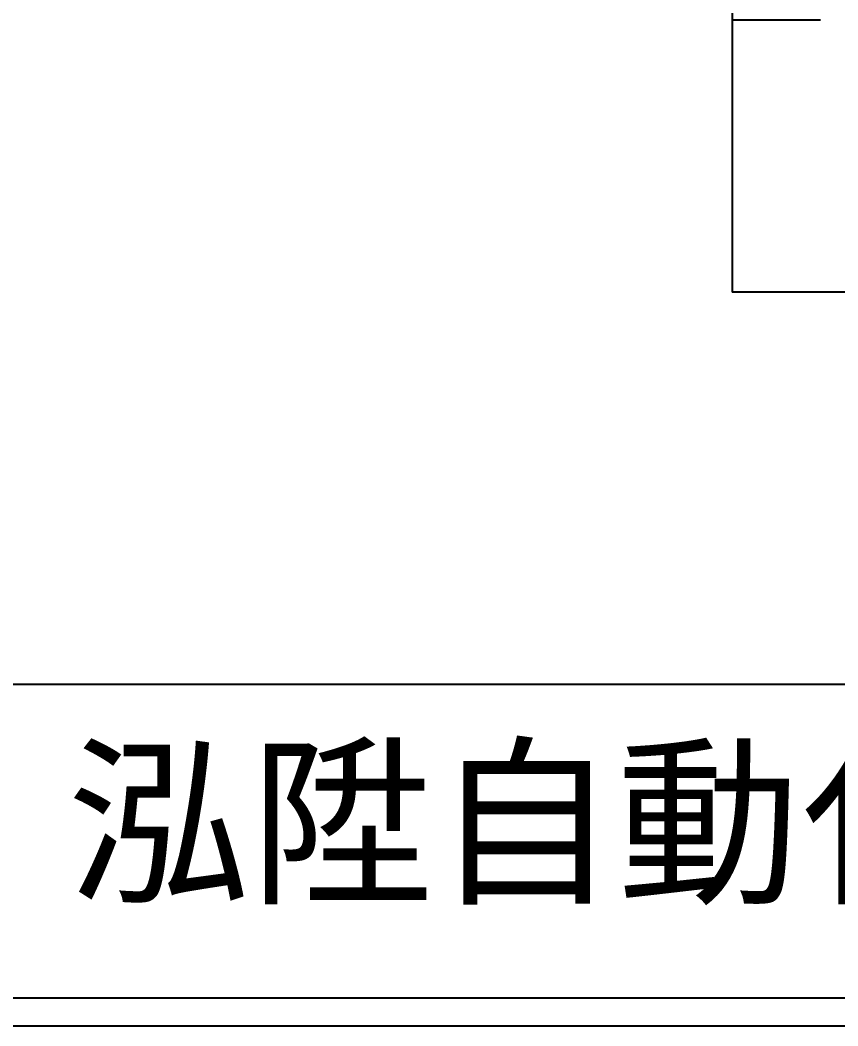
# Model space of a CAD drawing. Extents: x 10 to 297, y 3 to 207.
# Drawn here: x 46.51 to 83.02, y 3 to 47.9 of the extents above; entities that cross this region are included whole.
import ezdxf

# ---------------------------------------------------------------- set-up
doc = ezdxf.new("R2010")
doc.units = 0
doc.layers.get('0').update_dxf_attribs({"linetype": 'CONTINUOUS'})
doc.layers.add('圖框層', color=7, linetype='CONTINUOUS')
doc.layers.add('標尺寸層', color=3, linetype='CONTINUOUS')
doc.styles.add('STSL', font='kaiu.ttf')

msp = doc.modelspace()

# ---------------------------------------------------------------- linework, layer by layer
at = {"color": 7}
for p in [(78.308, 85.757), (105.452, 35.757)]:
    msp.add_line(p, (78.308, 35.757), dxfattribs=at)
at = {"layer": '圖框層', "color": 7}
for p, q in [((11.25, 18.25), (295.75, 18.25)), ((11.25, 4.25), (295.75, 4.25)), ((10, 3), (297, 3))]:
    msp.add_line(p, q, dxfattribs=at)
at = {"layer": '標尺寸層', "color": 7}
msp.add_line((82.251, 47.904), (78.308, 47.904), dxfattribs=at)

# ---------------------------------------------------------------- texts
at = {"layer": '圖框層', "color": 7, "style": 'STSL'}
msp.add_text('泓陞自動化科技有限公司', height=6, dxfattribs=at).set_placement((48.604, 9.076))

doc.saveas('drawing.dxf')
